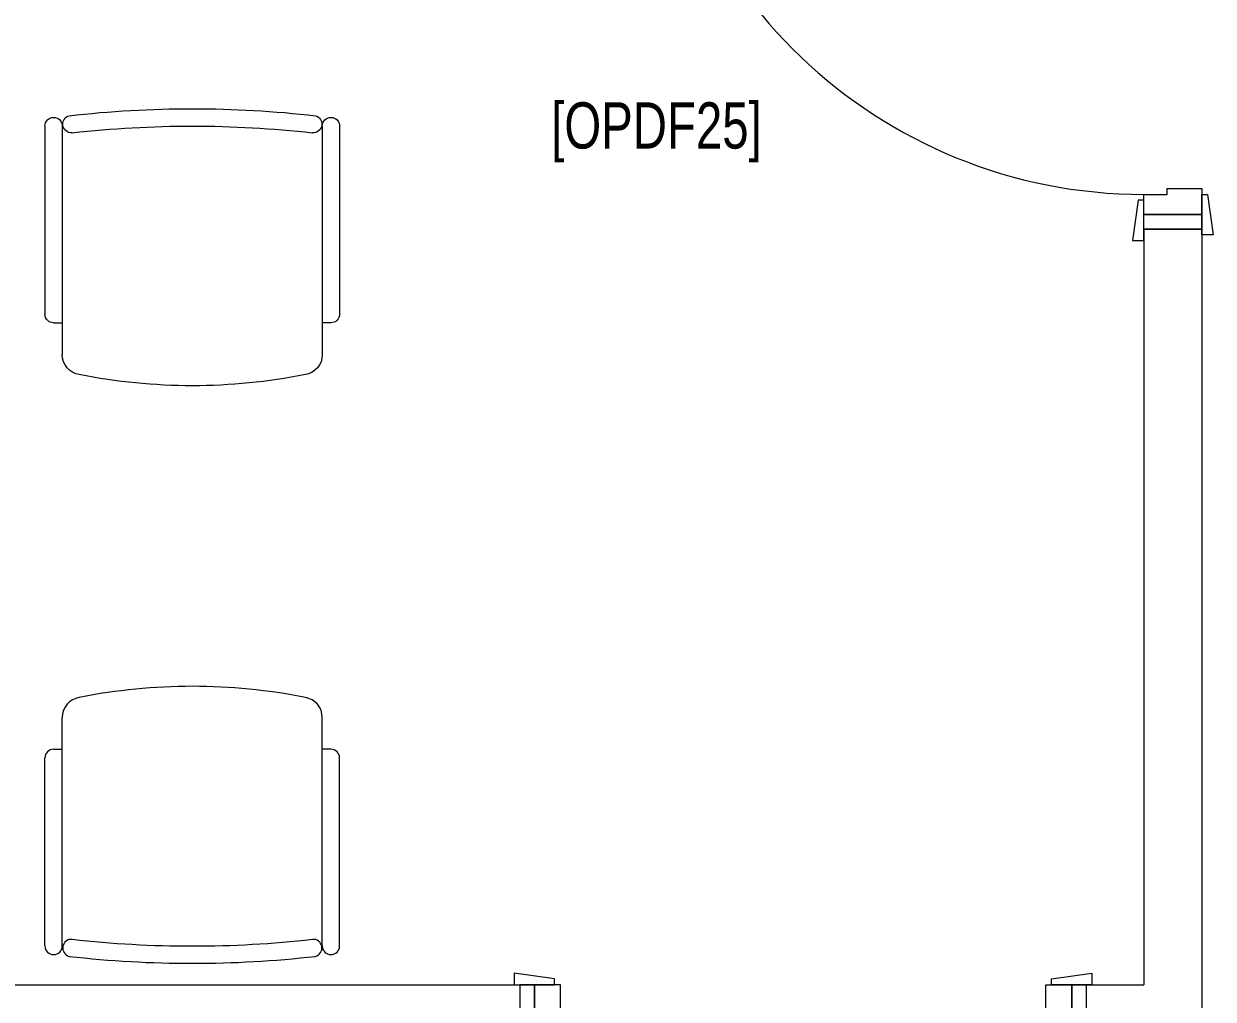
# Model space of a CAD drawing. Extents: x -234346 to 58427, y -132654 to -82394.
# Drawn here: x -40891 to -38832, y -109868 to -108179 of the extents above; entities that cross this region are included whole.
import ezdxf

# ---------------------------------------------------------------- set-up
doc = ezdxf.new("R2010")
doc.units = 0
doc.header["$LTSCALE"] = 8
for name, color, linetype, lineweight in [('72_EGR_BASE_TEXT', 9, 'Continuous', 5), ('72_EGR_EQP_TAG', 9, 'Continuous', 5), ('LOADING', 9, 'Continuous', 5), ('Walls', 9, 'Continuous', 5), ('Wooden Joinery', 9, 'Continuous', 5)]:
    doc.layers.add(name, color=color, linetype=linetype, lineweight=lineweight)
doc.layers.add('TME-NON MEDICAL FURNITURE', color=9, linetype='Continuous')
doc.styles.add('X3G_ENTITY_9F38', font='swisscl.ttf', dxfattribs={"height": 0.2})

# ---------------------------------------------------------------- blocks, each defined once
blk = doc.blocks.new('A$C72370EFE')
at = {"layer": 'Wooden Joinery'}
for p, q in [((-0.01, -0.04), (-0.02, -0.04)), ((-0.01, -0.03), (-0.01, -0.07)), ((0, -0.03), (-0.01, -0.03)), ((0.04, -0.03), (0.05, -0.03)), ((0.05, -0.03), (0.05, -0.07)), ((0.05, -0.04), (0.06, -0.04)), ((-0.01, -0.06), (-0.02, -0.06)), ((0.05, -0.06), (0.06, -0.06)), ((-0.05, -0.07), (-0.05, -0.16)), ((-0.03, -0.07), (-0.03, -0.16)), ((0, -0.07), (-0.01, -0.07)), ((0.04, -0.07), (0.05, -0.07)), ((0.07, -0.07), (0.07, -0.16)), ((0.09, -0.07), (0.09, -0.16)), ((-0.01, -0.17), (-0.02, -0.17)), ((-0.01, -0.17), (-0.01, -0.19)), ((0.05, -0.17), (0.06, -0.17)), ((0.05, -0.17), (0.05, -0.19)), ((-0.01, -0.19), (-0.02, -0.19)), ((0.05, -0.19), (0.06, -0.19))]:
    blk.add_line(p, q, dxfattribs=at)
for centre, radius, start, end in [((-0.02, -0.07), 0.03, 90, 180), ((0.06, -0.07), 0.03, 0, 90), ((-0.02, -0.07), 0.01, 90, 180), ((0.06, -0.07), 0.01, 0, 90), ((-0.02, -0.16), 0.03, 180, 270), ((-0.02, -0.16), 0.01, 180, 270), ((0.06, -0.16), 0.01, 270, 0), ((0.06, -0.16), 0.03, 270, 0)]:
    blk.add_arc(centre, radius, start, end, dxfattribs=at)
blk = doc.blocks.new('A$C5DAD61B4')
at = {"layer": 'Wooden Joinery'}
for points in [[(80, 959.1), (80, 969.1), (10, 979.1), (10, 959.1)], [(940, 959.1), (940, 969.1), (1010, 979.1), (1010, 959.1)], [(70, 859.1), (70, 849.1), (0, 839.1), (0, 859.1)], [(120, 859.1), (120, 0), (80, 0), (80, 859.1)], [(950, 859.1), (950, 849.1), (1020, 839.1), (1020, 859.1)]]:
    blk.add_lwpolyline(points, close=True, dxfattribs=at)
for points in [[(45, 859.1), (45, 959.1), (20, 959.1), (20, 859.1), (45, 859.1)], [(45, 859.1), (80, 859.1), (80, 899.1), (90, 899.1), (90, 959.1), (45, 959.1), (45, 859.1)], [(975, 859.1), (940, 859.1), (940, 899.1), (930, 899.1), (930, 959.1), (975, 959.1), (975, 859.1)], [(975, 859.1), (975, 959.1), (1000, 959.1), (1000, 859.1), (975, 859.1)]]:
    blk.add_lwpolyline(points, dxfattribs=at)
blk.add_arc((80, 859.1), 860, 272.666, 0, dxfattribs=at)
at = {"layer": 'Wooden Joinery', "xscale": 999.9999999998854, "yscale": 999.9999999998854, "zscale": 999.9999999998854, "rotation": 180}
blk.add_blockref('A$C72370EFE', (120, 0), dxfattribs=at)
blk = doc.blocks.new('GF21016-P')
at = {"layer": 'LOADING', "extrusion": (-1.24384e-09, -1.20261e-09, -1)}
for p, q in [((0.0128, 0.0179), (0.0128, 0.4136)), ((0.4628, 0.0179), (0.4628, 0.4136)), ((-0.0022, 0.3585), (0.0128, 0.3585)), ((0.4778, 0.3585), (0.4628, 0.3585)), ((-0.0172, 0.0179), (-0.0172, 0.3435)), ((0.4928, 0.0179), (0.4928, 0.3435)), ((0.4778, 0.0029), (0.4778, 0.0029))]:
    blk.add_line(p, q, dxfattribs=at)
for centre, radius, start, end in [((-0.2378, -0.5362), 1.0036, 78.7568, 101.2432), ((-0.0478, 0.4136), 0.035, 0, 80.6557), ((-0.4278, 0.4136), 0.035, 99.3443, 180), ((0.0022, 0.3435), 0.015, 0, 90), ((-0.4778, 0.3435), 0.015, 90, 180), ((-0.0284, 0.0145), 0.015, 284.3864, 95.5209), ((-0.2378, 1.8928), 1.8749, 263.6341, 276.3659), ((-0.4471, 0.0145), 0.015, 84.4791, 255.6136), ((0.0022, 0.0179), 0.015, 270, 0), ((0.0022, 0.0179), 0.015, 180, 270), ((-0.2378, 1.8734), 1.8855, 263.5119, 276.4881), ((-0.4778, 0.0179), 0.015, 270, 0), ((-0.4778, 0.0179), 0.015, 180, 270)]:
    blk.add_arc(centre, radius, start, end, dxfattribs=at)
blk = doc.blocks.new('1stF')
at = {"layer": 'Walls', "color": 9}
for p, q in [((-38952.3, -108534.5, 0.1), (-38952.3, -109842.6, 0.1)), ((-38952.3, -108534.5, 0.1), (-38852.3, -108534.5, 0.1)), ((-38852.3, -108534.5, 0.1), (-38852.3, -111862.6, 0.1)), ((-42452.3, -109842.6, 0.1), (-40032.3, -109842.6, 0.1)), ((-39052.3, -109842.6, 0.1), (-38952.3, -109842.6, 0.1))]:
    blk.add_line(p, q, dxfattribs=at)
at = {"layer": 'TME-NON MEDICAL FURNITURE', "color": 9, "extrusion": (-4.75185e-05, 1.86519e-05, 1), "xscale": 1000.000000000006, "yscale": 1000.000000000006, "zscale": -1000.000000000001, "rotation": 179.9999749532386}
blk.add_blockref('GF21016-P', (-40361.7, -108338.3, -0.1), dxfattribs=at)
at = {"layer": 'TME-NON MEDICAL FURNITURE', "color": 9, "extrusion": (-4.75185e-05, -1.86519e-05, 1), "xscale": -1000.000000000006, "yscale": 1000.000000000006, "zscale": -1000.000000000006, "rotation": 2.504676146486418e-05}
blk.add_blockref('GF21016-P', (-40361.7, -109793.4, 3.9), dxfattribs=at)
at = {"layer": 'Wooden Joinery', "color": 9, "rotation": 270}
blk.add_blockref('A$C5DAD61B4', (-39811.4, -107534.5, 0.1), dxfattribs=at)
at = {"layer": 'Wooden Joinery', "color": 9, "xscale": -1}
blk.add_blockref('A$C5DAD61B4', (-39032.3, -110801.7, 0.1), dxfattribs=at)
at = {"layer": '72_EGR_BASE_TEXT', "color": 9, "insert": (-39796.1, -108315.1, 0.1), "char_height": 80, "attachment_point": 2, "style": 'X3G_ENTITY_9F38'}
blk.add_mtext('[OPDF25]', dxfattribs=at)

msp = doc.modelspace()

# ---------------------------------------------------------------- block references
at = {"layer": '72_EGR_EQP_TAG'}
msp.add_blockref('1stF', (0, 0), dxfattribs=at)

doc.saveas('drawing.dxf')
